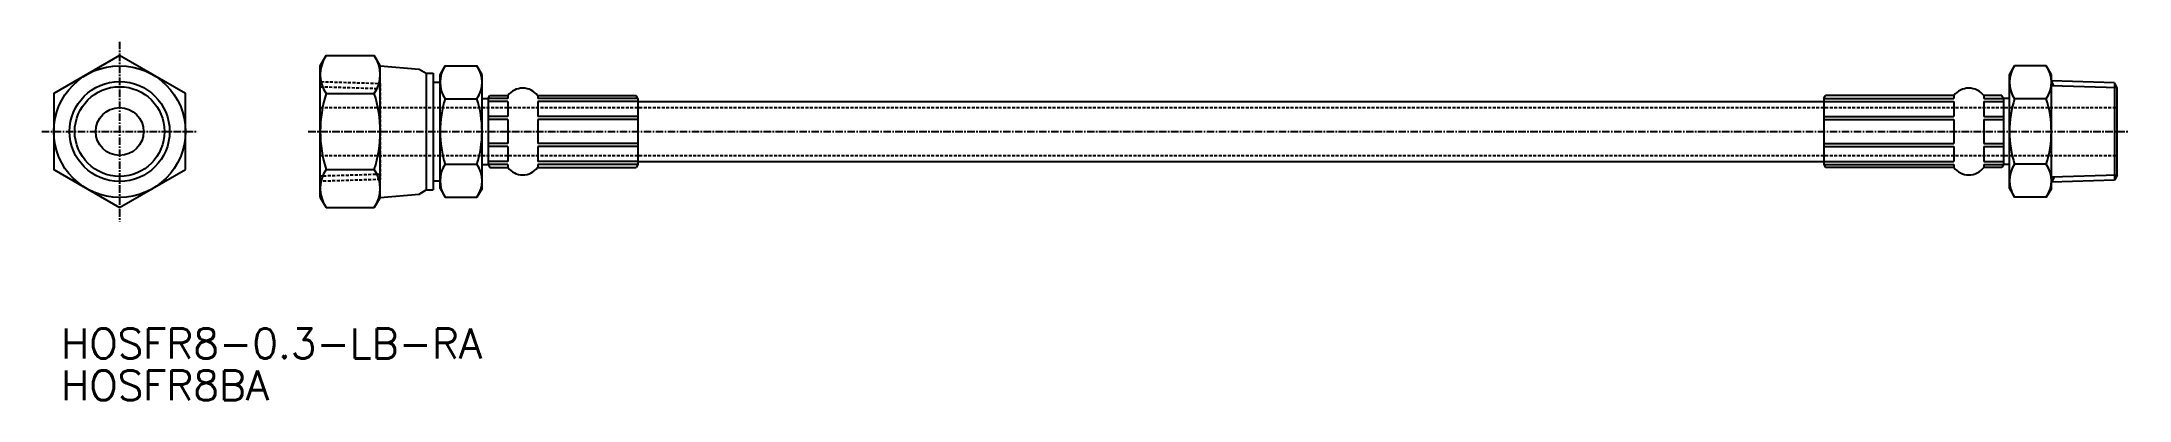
# Model space of a CAD drawing. Extents: x 29 to 377, y 104 to 163.
import ezdxf
from ezdxf.enums import TextEntityAlignment as Align

# ---------------------------------------------------------------- set-up
doc = ezdxf.new("R2010")
doc.units = 0
doc.linetypes.add('CENTER', pattern=[2, 1.25, -0.25, 0.25, -0.25])
doc.linetypes.add('DASHED', pattern=[0.75, 0.5, -0.25])
doc.layers.get('0').update_dxf_attribs({"linetype": 'CONTINUOUS'})
doc.layers.add('CENTER', color=1, linetype='CENTER')
doc.styles.get("Standard").update_dxf_attribs({"font": 'txt.shx', "bigfont": 'extfont.shx'})

msp = doc.modelspace()

# ---------------------------------------------------------------- linework, layer by layer
at = {"color": 7, "linetype": 'CONTINUOUS'}
for p, q in [((75.24, 159.48), (76.22, 161.19)), ((76.22, 161.19), (84.26, 161.19)), ((85.24, 159.48), (84.26, 161.19)), ((75.24, 137.48), (75.24, 159.48)), ((85.24, 137.48), (85.24, 159.48)), ((85.24, 159.47), (91.73, 158.91)), ((91.73, 158.91), (92.9, 158.23)), ((92.9, 158.23), (94.07, 158.23)), ((92.9, 158.23), (92.9, 138.72)), ((94.07, 158.23), (94.07, 138.72)), ((95.24, 157.98), (96.09, 159.45)), ((95.24, 138.98), (95.24, 157.98)), ((96.09, 159.45), (101.39, 159.45)), ((102.24, 157.98), (101.39, 159.45)), ((102.24, 138.98), (102.24, 157.98)), ((357.24, 157.98), (358.09, 159.45)), ((357.24, 138.98), (357.24, 157.98)), ((363.39, 159.45), (358.09, 159.45)), ((364.24, 157.98), (363.39, 159.45)), ((364.24, 138.98), (364.24, 157.98)), ((374.79, 156.63), (364.24, 156.96)), ((76.22, 154.84), (84.26, 154.84)), ((94.07, 156.72), (95.24, 156.72)), ((96.09, 153.97), (101.39, 153.97)), ((102.24, 153.98), (103.24, 153.98)), ((103.24, 153.98), (103.53, 154.48)), ((103.24, 153.98), (103.24, 142.98)), ((106.53, 153.98), (103.24, 153.98)), ((106.53, 153.48), (103.24, 153.48)), ((103.53, 154.48), (106.53, 154.48)), ((106.53, 154.48), (106.53, 153.98)), ((106.53, 153.48), (106.53, 150.98)), ((111.53, 154.48), (111.53, 153.98)), ((111.53, 154.48), (127.95, 154.48)), ((128.24, 153.98), (111.53, 153.98)), ((128.24, 153.48), (111.53, 153.48)), ((111.53, 153.48), (111.53, 150.98)), ((128.24, 153.98), (127.95, 154.48)), ((128.24, 153.98), (128.24, 142.98)), ((128.24, 153.48), (326.24, 153.48)), ((326.24, 153.98), (326.53, 154.48)), ((326.24, 153.98), (347.95, 153.98)), ((326.24, 153.98), (326.24, 142.98)), ((326.24, 153.48), (347.95, 153.48)), ((347.95, 154.48), (326.53, 154.48)), ((347.95, 154.48), (347.95, 153.98)), ((347.95, 153.48), (347.95, 150.98)), ((352.95, 154.48), (352.95, 153.98)), ((355.95, 154.48), (352.95, 154.48)), ((352.95, 153.98), (356.24, 153.98)), ((352.95, 153.48), (352.95, 150.98)), ((352.95, 153.48), (356.24, 153.48)), ((356.24, 153.98), (355.95, 154.48)), ((356.24, 153.98), (356.24, 142.98)), ((357.24, 153.98), (356.24, 153.98)), ((363.39, 153.97), (358.09, 153.97)), ((374.79, 156.63), (374.79, 140.34)), ((375.24, 155.76), (374.79, 156.63)), ((375.24, 141.21), (375.24, 155.76)), ((106.53, 150.98), (103.24, 150.98)), ((106.53, 150.48), (103.24, 150.48)), ((106.53, 150.48), (106.53, 146.48)), ((128.24, 150.98), (111.53, 150.98)), ((128.24, 150.48), (111.53, 150.48)), ((111.53, 150.48), (111.53, 146.48)), ((326.24, 150.98), (347.95, 150.98)), ((326.24, 150.48), (347.95, 150.48)), ((347.95, 150.48), (347.95, 146.48)), ((352.95, 150.98), (356.24, 150.98)), ((352.95, 150.48), (352.95, 146.48)), ((352.95, 150.48), (356.24, 150.48)), ((106.53, 146.48), (103.24, 146.48)), ((128.24, 146.48), (111.53, 146.48)), ((326.24, 146.48), (347.95, 146.48)), ((352.95, 146.48), (356.24, 146.48)), ((96.09, 143), (101.39, 143)), ((102.24, 142.98), (103.24, 142.98)), ((106.53, 145.98), (103.24, 145.98)), ((106.53, 143.48), (103.24, 143.48)), ((103.24, 142.98), (103.53, 142.48)), ((106.53, 142.98), (103.24, 142.98)), ((106.53, 145.98), (106.53, 143.48)), ((106.53, 142.98), (106.53, 142.48)), ((128.24, 145.98), (111.53, 145.98)), ((111.53, 145.98), (111.53, 143.48)), ((128.24, 143.48), (111.53, 143.48)), ((128.24, 142.98), (111.53, 142.98)), ((111.53, 142.98), (111.53, 142.48)), ((128.24, 142.98), (127.95, 142.48)), ((128.24, 143.48), (326.24, 143.48)), ((326.24, 145.98), (347.95, 145.98)), ((326.24, 143.48), (347.95, 143.48)), ((326.24, 142.98), (347.95, 142.98)), ((326.24, 142.98), (326.53, 142.48)), ((347.95, 145.98), (347.95, 143.48)), ((347.95, 142.98), (347.95, 142.48)), ((352.95, 145.98), (352.95, 143.48)), ((352.95, 145.98), (356.24, 145.98)), ((352.95, 143.48), (356.24, 143.48)), ((352.95, 142.98), (352.95, 142.48)), ((352.95, 142.98), (356.24, 142.98)), ((356.24, 142.98), (355.95, 142.48)), ((357.24, 142.98), (356.24, 142.98)), ((363.39, 143), (358.09, 143)), ((76.22, 142.13), (84.26, 142.13)), ((94.07, 140.22), (95.24, 140.22)), ((103.53, 142.48), (106.53, 142.48)), ((111.53, 142.48), (127.95, 142.48)), ((347.95, 142.48), (326.53, 142.48)), ((355.95, 142.48), (352.95, 142.48)), ((374.79, 140.34), (364.24, 140.01)), ((375.24, 141.21), (374.79, 140.34)), ((75.24, 137.48), (76.22, 135.78)), ((85.24, 137.48), (84.26, 135.78)), ((85.24, 137.47), (91.73, 138.04)), ((91.73, 138.04), (92.9, 138.72)), ((92.9, 138.72), (94.07, 138.72)), ((95.24, 138.98), (96.09, 137.52)), ((96.09, 137.52), (101.39, 137.52)), ((102.24, 138.98), (101.39, 137.52)), ((357.24, 138.98), (358.09, 137.52)), ((363.39, 137.52), (358.09, 137.52)), ((364.24, 138.98), (363.39, 137.52)), ((76.22, 135.78), (84.26, 135.78))]:
    msp.add_line(p, q, dxfattribs=at)
at = {"color": 3, "linetype": 'DASHED'}
for p, q in [((75.36, 156.83), (85.24, 156.52)), ((75.24, 155.98), (85.24, 155.67)), ((85.24, 156.52), (85.24, 140.47)), ((75.24, 152.48), (375.24, 152.48)), ((75.24, 144.48), (375.24, 144.48)), ((85.24, 141.32), (75.24, 141.01)), ((85.24, 140.47), (75.37, 140.16))]:
    msp.add_line(p, q, dxfattribs=at)
at = {"color": 3, "linetype": 'CONTINUOUS'}
for p, q in [((364.69, 156.09), (364.24, 156.96)), ((375.24, 155.76), (364.24, 156.11)), ((375.24, 141.21), (364.24, 140.86)), ((364.69, 140.88), (364.24, 140.01))]:
    msp.add_line(p, q, dxfattribs=at)
at = {"color": 7, "linetype": 'CONTINUOUS'}
msp.add_lwpolyline([(52.74, 142.13), (52.74, 154.84), (41.74, 161.19), (30.74, 154.84), (30.74, 142.13), (41.74, 135.78)], close=True, dxfattribs=at)
for radius in [11, 8.35, 4]:
    msp.add_circle((41.74, 148.48), radius, dxfattribs=at)
at = {"color": 3, "linetype": 'CONTINUOUS'}
msp.add_circle((41.74, 148.48), 7.49, dxfattribs=at)
at = {"color": 7, "linetype": 'CONTINUOUS'}
for centre, radius, start, end in [((80.86, 158.01), 5.62, 145.6158, 214.3842), ((79.62, 158.01), 5.62, 325.6158, 34.3842), ((100.09, 156.71), 4.86, 145.6158, 214.3842), ((97.38, 156.71), 4.86, 325.6158, 34.3842), ((362.09, 156.71), 4.86, 145.6158, 214.3842), ((359.38, 156.71), 4.86, 325.6158, 34.3842), ((96.26, 148.48), 21.02, 162.412, 197.588), ((64.22, 148.48), 21.02, 342.412, 17.588), ((113.39, 148.48), 18.15, 162.412, 197.588), ((84.09, 148.48), 18.15, 342.412, 17.588), ((109.03, 152.61), 3.12, 36.8699, 143.1301), ((350.45, 152.61), 3.12, 36.8699, 143.1301), ((375.39, 148.48), 18.15, 162.412, 197.588), ((346.09, 148.48), 18.15, 342.412, 17.588), ((100.09, 140.26), 4.86, 145.6158, 214.3842), ((97.38, 140.26), 4.86, 325.6158, 34.3842), ((362.09, 140.26), 4.86, 145.6158, 214.3842), ((359.38, 140.26), 4.86, 325.6158, 34.3842), ((80.86, 138.96), 5.62, 145.6158, 214.3842), ((79.62, 138.96), 5.62, 325.6158, 34.3842), ((109.03, 144.36), 3.12, 216.8699, 323.1301), ((350.45, 144.36), 3.12, 216.8699, 323.1301)]:
    msp.add_arc(centre, radius, start, end, dxfattribs=at)
at = {"layer": 'CENTER', "color": 1, "linetype": 'CENTER'}
for p, q in [((41.74, 163.5), (41.74, 133.47)), ((28.74, 148.48), (54.74, 148.48)), ((73.24, 148.48), (377.24, 148.48))]:
    msp.add_line(p, q, dxfattribs=at)

# ---------------------------------------------------------------- texts
at = {"color": 7, "linetype": 'CONTINUOUS'}
for s, p in [('HOSFR8-0.3-LB-RA', (31.96, 113.06)), ('HOSFR8BA', (31.96, 106.06))]:
    msp.add_text(s, height=5, dxfattribs=at).set_placement(p, align=Align.MIDDLE_LEFT)

doc.saveas('drawing.dxf')
